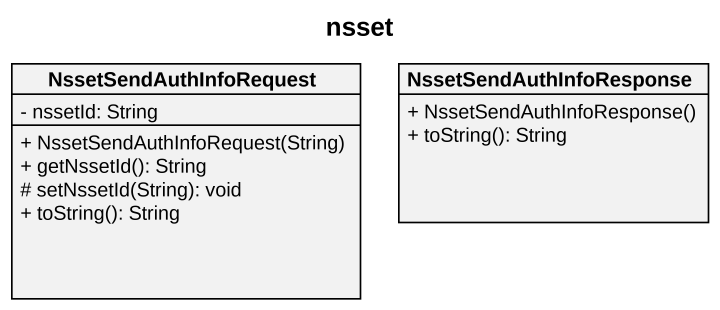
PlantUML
@startuml
title nsset
hide circle
hide empty members
skinparam classAttributeIconSize 0
class NssetSendAuthInfoRequest {
  - nssetId: String
  + NssetSendAuthInfoRequest(String)
  + getNssetId(): String
  # setNssetId(String): void
  + toString(): String
}
class NssetSendAuthInfoResponse {
  + NssetSendAuthInfoResponse()
  + toString(): String
}
@enduml
